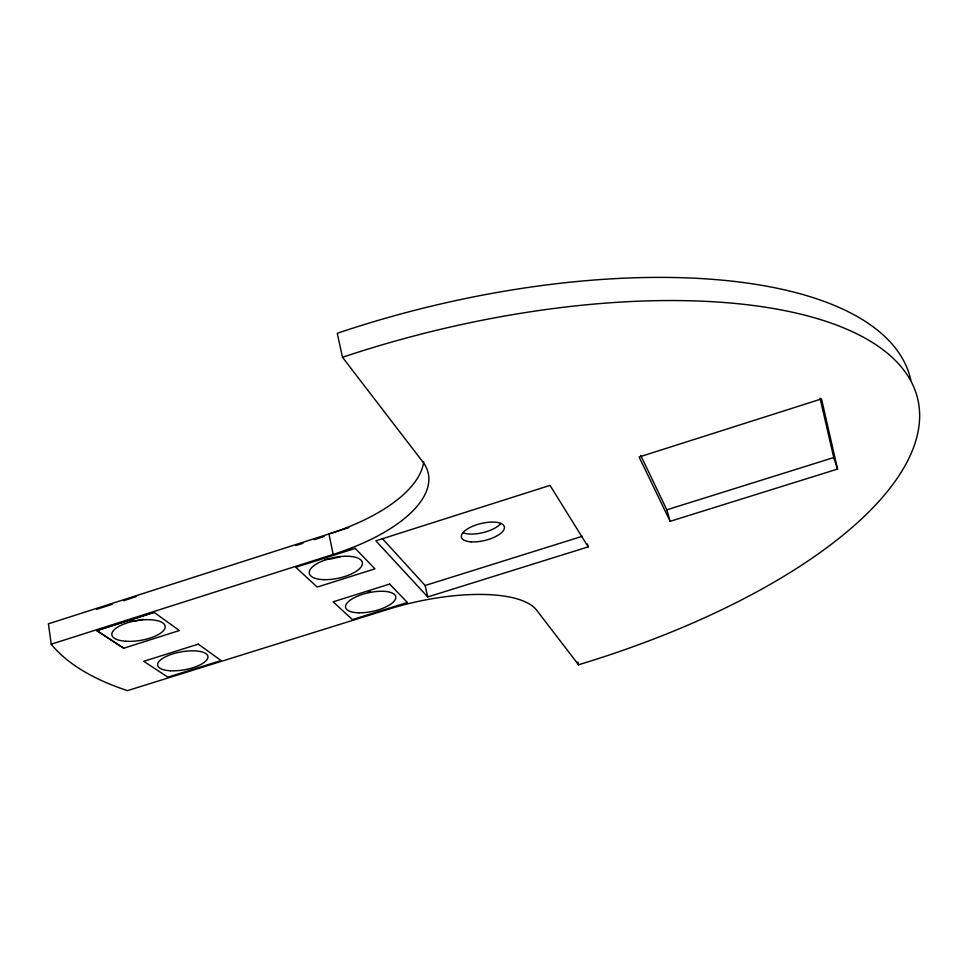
<?xml version="1.0" encoding="UTF-8"?>
<svg xmlns="http://www.w3.org/2000/svg" width="968" height="968" viewBox="0 0 968 968"><rect width="100%" height="100%" fill="white"/><g stroke="black" fill="none" stroke-linecap="round" stroke-linejoin="round"><path stroke-width="1.45" d="M348.904 527.572L48.4 623.828L51.231 644.192L52.308 645.547A453.956 180.133 -13.7 0 0 125.247 689.894L127.498 690.62L388.325 609.247A119.209 41.285 -12.8 0 1 536.659 610.203L578.549 664.762A453.956 180.133 -13.7 0 0 903.616 369.836A453.956 180.133 -13.7 0 0 342.515 357.301L337.239 333.294A451.766 183.835 -13.7 0 1 910.852 380.158M96.558 609.392L112.227 604.274M123.65 600.717L136.476 596.506M295.966 545.529L303.008 543.266M314.261 539.66L324.123 536.514M51.231 644.192L333.173 554.422A148.201 63.029 -11 0 0 422.75 461.821L342.515 357.301M154.081 612.405L96.764 630.652L123.65 648.233L179.395 630.531L154.069 612.321L96.752 630.555L123.638 648.149M382.36 538.571L425.134 585.495L582.24 536.308M640.78 455.529L666.819 509.821L833.75 457.561L820.053 398.163M588.193 546.884L550.005 485.379L375.874 540.822L427.735 596.941L588.193 546.884L587.419 544.016M670.134 521.316L837.562 469.069L821.505 398.925L639.098 457.005L670.134 521.316L666.819 509.821M833.75 457.561L837.562 469.069M577.823 661.967L578.549 664.762M425.134 585.495L427.735 596.941M333.173 554.422L328.926 533.961A147.451 64.287 -10.9 0 0 423.706 461.627M501.025 523.301A22.058 8.76 -13.7 0 1 483.298 532.557A22.058 8.76 -13.7 0 1 463.079 532.739M340.397 556.636A26.959 10.805 -11.7 0 1 324.679 559.589M370.236 591.884A25.543 9.728 -12.1 0 1 368.082 592.368M143.228 619.242A26.874 10.285 -9.2 0 1 141.013 619.786M139.888 620.016A26.874 10.285 -9.2 0 1 129.651 621.347M355.208 548.384L295.797 567.296L317.201 587.08L374.943 568.845L355.208 548.384M198.283 644.156L143.688 661.313L167.924 677.164L221.103 660.563L198.283 644.156M389.632 584.067L333.149 601.818L352.412 619.617L407.383 602.471L389.632 584.067M471.005 541.85A22.095 8.688 -13.7 0 0 504.413 528.129A22.095 8.688 -13.7 0 0 473.243 525.999A22.095 8.688 -13.7 0 0 471.005 541.85M323.977 579.663A27.08 10.588 -11.7 0 0 362.359 562.626A27.08 10.588 -11.7 0 0 321.086 561.549A27.08 10.588 -11.7 0 0 323.977 579.663M170.332 670.764A25.531 9.111 -10 0 0 207.975 656.909A25.531 9.111 -10 0 0 170.029 654.828A25.531 9.111 -10 0 0 170.332 670.764M359.104 612.804A25.664 9.535 -12.2 0 0 395.791 596.941A25.664 9.535 -12.2 0 0 357.083 596.361A25.664 9.535 -12.2 0 0 359.104 612.804M125.804 641.264A26.995 10.067 -9.3 0 0 165.189 626.49A26.995 10.067 -9.3 0 0 124.533 623.815A26.995 10.067 -9.3 0 0 125.804 641.264"/></g></svg>
